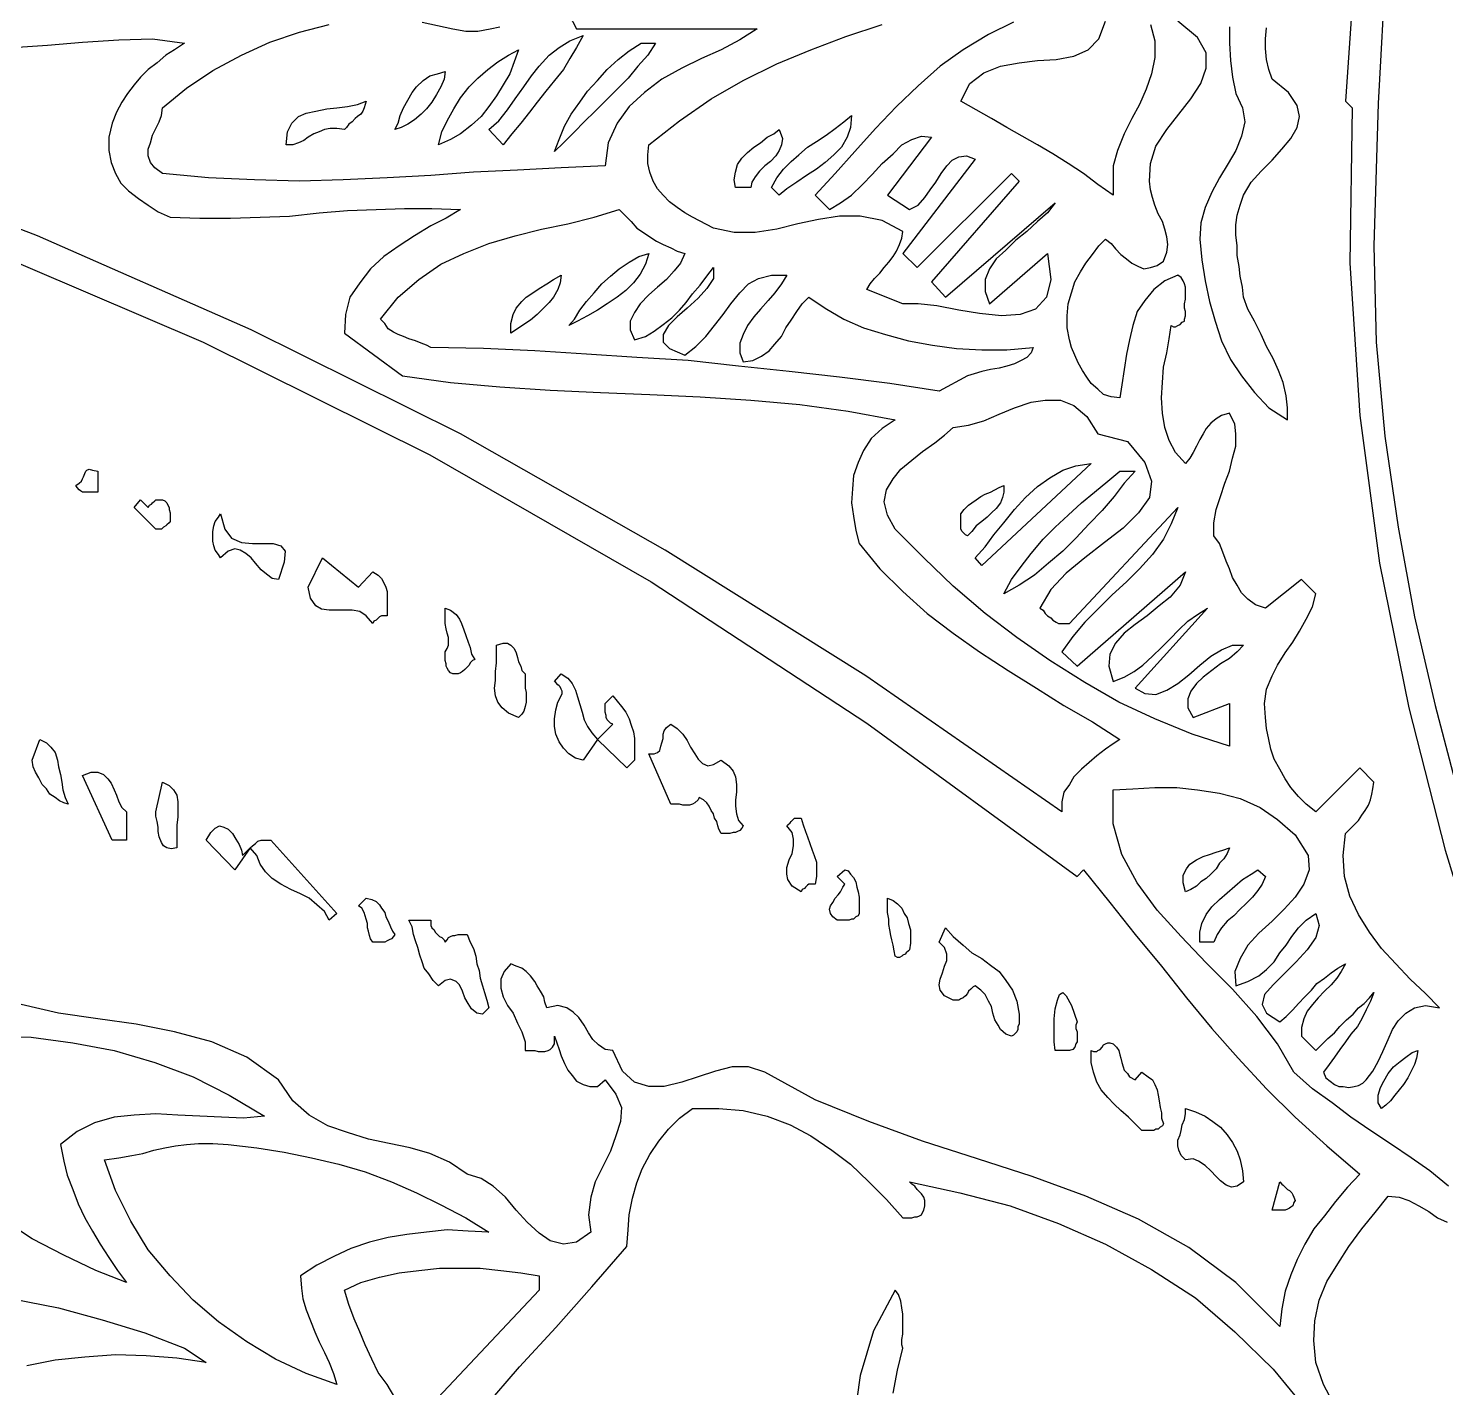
# Model space of a CAD drawing. Extents: x 0.03 to 7.4, y 0.03 to 6.86.
# Drawn here: x 3.883 to 5.178, y 3.725 to 4.966 of the extents above; entities that cross this region are included whole.
import ezdxf

# ---------------------------------------------------------------- set-up
doc = ezdxf.new("R2010")
doc.units = 0
doc.layers.add('1', color=7, linetype='Continuous')

msp = doc.modelspace()

# ---------------------------------------------------------------- linework, layer by layer
for points in [[(5.205, 5.519), (5.173, 5.401), (5.15, 5.278), (5.134, 5.153), (5.123, 5.026), (5.116, 4.898), (5.112, 4.768), (5.114, 4.68), (5.122, 4.594), (5.134, 4.511), (5.149, 4.429), (5.168, 4.348), (5.189, 4.268)], [(4.39, 4.96), (4.384, 4.949), (4.378, 4.939), (4.372, 4.929), (4.364, 4.919), (4.356, 4.909), (4.348, 4.899), (4.341, 4.89), (4.333, 4.88), (4.325, 4.87), (4.317, 4.86), (4.304, 4.874), (4.313, 4.882), (4.321, 4.892), (4.328, 4.902), (4.336, 4.913), (4.343, 4.923), (4.35, 4.932), (4.359, 4.942), (4.368, 4.949), (4.378, 4.955), (4.39, 4.96)], [(4.331, 4.947), (4.327, 4.936), (4.323, 4.925), (4.317, 4.915), (4.311, 4.905), (4.304, 4.895), (4.297, 4.886), (4.288, 4.878), (4.278, 4.87), (4.269, 4.865), (4.258, 4.86), (4.261, 4.872), (4.266, 4.882), (4.272, 4.893), (4.278, 4.903), (4.286, 4.913), (4.294, 4.921), (4.303, 4.929), (4.312, 4.936), (4.322, 4.942), (4.331, 4.947)], [(4.456, 4.953), (4.449, 4.942), (4.44, 4.932), (4.431, 4.921), (4.421, 4.911), (4.411, 4.901), (4.401, 4.891), (4.391, 4.881), (4.382, 4.872), (4.372, 4.862), (4.364, 4.854), (4.368, 4.865), (4.373, 4.877), (4.379, 4.888), (4.387, 4.899), (4.394, 4.909), (4.403, 4.919), (4.412, 4.929), (4.422, 4.938), (4.432, 4.946), (4.443, 4.953), (4.456, 4.953)], [(4.264, 4.927), (4.263, 4.92), (4.26, 4.913), (4.256, 4.906), (4.252, 4.899), (4.247, 4.893), (4.242, 4.888), (4.236, 4.883), (4.23, 4.879), (4.224, 4.876), (4.218, 4.874), (4.221, 4.88), (4.223, 4.887), (4.226, 4.894), (4.23, 4.901), (4.234, 4.908), (4.238, 4.913), (4.244, 4.919), (4.25, 4.923), (4.257, 4.925), (4.264, 4.927)], [(4.192, 4.9), (4.191, 4.897), (4.19, 4.894), (4.189, 4.891), (4.187, 4.888), (4.184, 4.886), (4.182, 4.884), (4.179, 4.881), (4.176, 4.879), (4.174, 4.876), (4.172, 4.874), (4.165, 4.875), (4.159, 4.875), (4.154, 4.874), (4.149, 4.872), (4.144, 4.87), (4.139, 4.867), (4.135, 4.864), (4.13, 4.862), (4.125, 4.86), (4.119, 4.86), (4.12, 4.872), (4.124, 4.88), (4.13, 4.886), (4.137, 4.889), (4.146, 4.891), (4.156, 4.893), (4.165, 4.894), (4.175, 4.895), (4.184, 4.897), (4.192, 4.9)], [(4.635, 4.887), (4.634, 4.876), (4.631, 4.867), (4.626, 4.858), (4.619, 4.851), (4.611, 4.844), (4.603, 4.838), (4.594, 4.832), (4.585, 4.826), (4.576, 4.82), (4.569, 4.814), (4.562, 4.821), (4.567, 4.83), (4.573, 4.838), (4.58, 4.845), (4.587, 4.851), (4.595, 4.858), (4.603, 4.863), (4.612, 4.869), (4.62, 4.875), (4.628, 4.881), (4.635, 4.887)], [(4.569, 4.874), (4.572, 4.866), (4.571, 4.86), (4.569, 4.855), (4.566, 4.85), (4.561, 4.845), (4.556, 4.841), (4.551, 4.836), (4.547, 4.831), (4.544, 4.826), (4.543, 4.821), (4.529, 4.821), (4.528, 4.828), (4.529, 4.835), (4.531, 4.842), (4.535, 4.848), (4.54, 4.853), (4.546, 4.858), (4.552, 4.862), (4.558, 4.867), (4.564, 4.87), (4.569, 4.874)], [(4.45, 4.761), (4.447, 4.751), (4.442, 4.742), (4.436, 4.734), (4.429, 4.727), (4.421, 4.721), (4.412, 4.715), (4.403, 4.709), (4.394, 4.704), (4.385, 4.699), (4.377, 4.695), (4.382, 4.701), (4.387, 4.709), (4.393, 4.717), (4.4, 4.725), (4.407, 4.733), (4.415, 4.74), (4.423, 4.747), (4.432, 4.753), (4.441, 4.758), (4.45, 4.761)], [(4.37, 4.741), (4.369, 4.734), (4.367, 4.728), (4.363, 4.721), (4.359, 4.716), (4.353, 4.71), (4.348, 4.705), (4.342, 4.7), (4.336, 4.696), (4.33, 4.692), (4.324, 4.688), (4.324, 4.697), (4.326, 4.705), (4.329, 4.711), (4.334, 4.717), (4.338, 4.721), (4.344, 4.725), (4.35, 4.729), (4.357, 4.733), (4.363, 4.737), (4.37, 4.741)], [(4.754, 4.476), (4.748, 4.483), (4.757, 4.493), (4.765, 4.504), (4.774, 4.515), (4.784, 4.527), (4.794, 4.538), (4.805, 4.548), (4.816, 4.556), (4.828, 4.563), (4.84, 4.567), (4.854, 4.569), (4.754, 4.476)], [(3.947, 4.543), (3.944, 4.543), (3.941, 4.543), (3.938, 4.543), (3.935, 4.543), (3.933, 4.543), (3.931, 4.544), (3.93, 4.545), (3.928, 4.547), (3.927, 4.549), (3.93, 4.551), (3.932, 4.553), (3.933, 4.555), (3.934, 4.557), (3.935, 4.56), (3.936, 4.562), (3.937, 4.563), (3.939, 4.564), (3.942, 4.563), (3.947, 4.562), (3.947, 4.543)], [(4.894, 4.562), (4.884, 4.551), (4.875, 4.539), (4.864, 4.526), (4.852, 4.514), (4.84, 4.501), (4.828, 4.489), (4.815, 4.478), (4.802, 4.467), (4.788, 4.458), (4.774, 4.45), (4.781, 4.463), (4.79, 4.475), (4.799, 4.487), (4.81, 4.5), (4.821, 4.511), (4.833, 4.522), (4.845, 4.533), (4.857, 4.543), (4.869, 4.553), (4.88, 4.562), (4.894, 4.562)], [(4.774, 4.549), (4.774, 4.543), (4.773, 4.538), (4.771, 4.533), (4.767, 4.528), (4.763, 4.524), (4.759, 4.52), (4.754, 4.516), (4.749, 4.512), (4.745, 4.507), (4.741, 4.503), (4.739, 4.504), (4.737, 4.506), (4.736, 4.507), (4.735, 4.509), (4.735, 4.512), (4.735, 4.514), (4.735, 4.517), (4.735, 4.52), (4.735, 4.523), (4.738, 4.527), (4.742, 4.531), (4.745, 4.533), (4.749, 4.536), (4.753, 4.539), (4.757, 4.541), (4.762, 4.543), (4.766, 4.545), (4.77, 4.547), (4.774, 4.549)], [(3.993, 4.529), (3.994, 4.531), (3.996, 4.532), (3.997, 4.533), (3.999, 4.535), (4, 4.536), (4.002, 4.536), (4.004, 4.536), (4.006, 4.536), (4.008, 4.535), (4.01, 4.533), (4.011, 4.531), (4.012, 4.529), (4.012, 4.527), (4.013, 4.524), (4.013, 4.522), (4.013, 4.519), (4.013, 4.516), (4.012, 4.515), (4.01, 4.513), (4.009, 4.512), (4.007, 4.511), (4.005, 4.509), (4.004, 4.509), (4.002, 4.509), (4, 4.509), (3.98, 4.529), (3.986, 4.536), (3.993, 4.529)], [(4.112, 4.463), (4.106, 4.464), (4.101, 4.468), (4.096, 4.472), (4.091, 4.478), (4.087, 4.483), (4.082, 4.487), (4.077, 4.49), (4.072, 4.491), (4.066, 4.489), (4.059, 4.483), (4.057, 4.486), (4.054, 4.49), (4.053, 4.494), (4.052, 4.498), (4.052, 4.503), (4.052, 4.507), (4.053, 4.512), (4.054, 4.516), (4.057, 4.52), (4.059, 4.523), (4.063, 4.509), (4.069, 4.501), (4.078, 4.497), (4.088, 4.496), (4.098, 4.496), (4.107, 4.496), (4.114, 4.494), (4.118, 4.489), (4.117, 4.479), (4.112, 4.463)], [(4.198, 4.47), (4.203, 4.467), (4.206, 4.464), (4.208, 4.46), (4.21, 4.456), (4.211, 4.452), (4.211, 4.448), (4.211, 4.444), (4.211, 4.439), (4.211, 4.435), (4.211, 4.43), (4.209, 4.43), (4.207, 4.43), (4.206, 4.43), (4.204, 4.429), (4.202, 4.427), (4.201, 4.426), (4.199, 4.425), (4.198, 4.423), (4.192, 4.43), (4.186, 4.434), (4.179, 4.435), (4.172, 4.435), (4.165, 4.435), (4.158, 4.435), (4.151, 4.436), (4.146, 4.439), (4.141, 4.446), (4.139, 4.456), (4.152, 4.483), (4.185, 4.456), (4.198, 4.47)], [(4.291, 4.39), (4.289, 4.389), (4.287, 4.387), (4.286, 4.385), (4.284, 4.383), (4.282, 4.381), (4.28, 4.379), (4.278, 4.378), (4.276, 4.377), (4.274, 4.377), (4.271, 4.377), (4.269, 4.378), (4.267, 4.38), (4.266, 4.382), (4.265, 4.384), (4.265, 4.386), (4.264, 4.389), (4.264, 4.391), (4.264, 4.394), (4.264, 4.397), (4.266, 4.4), (4.267, 4.403), (4.267, 4.406), (4.267, 4.41), (4.266, 4.414), (4.265, 4.418), (4.264, 4.423), (4.264, 4.427), (4.264, 4.432), (4.264, 4.437), (4.269, 4.435), (4.274, 4.431), (4.277, 4.427), (4.279, 4.423), (4.281, 4.417), (4.283, 4.412), (4.285, 4.406), (4.287, 4.401), (4.288, 4.395), (4.291, 4.39)], [(4.337, 4.377), (4.337, 4.373), (4.337, 4.369), (4.337, 4.364), (4.338, 4.36), (4.338, 4.355), (4.338, 4.351), (4.337, 4.347), (4.336, 4.343), (4.334, 4.34), (4.331, 4.337), (4.322, 4.341), (4.316, 4.346), (4.312, 4.351), (4.31, 4.357), (4.309, 4.364), (4.31, 4.371), (4.31, 4.379), (4.311, 4.387), (4.311, 4.395), (4.311, 4.403), (4.317, 4.405), (4.321, 4.405), (4.324, 4.403), (4.327, 4.4), (4.329, 4.396), (4.33, 4.392), (4.331, 4.388), (4.333, 4.384), (4.334, 4.38), (4.337, 4.377)], [(4.403, 4.317), (4.417, 4.331), (4.415, 4.332), (4.413, 4.334), (4.412, 4.335), (4.411, 4.337), (4.411, 4.339), (4.41, 4.342), (4.41, 4.345), (4.41, 4.348), (4.41, 4.35), (4.417, 4.357), (4.421, 4.352), (4.425, 4.347), (4.429, 4.342), (4.432, 4.336), (4.434, 4.33), (4.436, 4.324), (4.437, 4.318), (4.437, 4.312), (4.437, 4.305), (4.437, 4.298), (4.43, 4.291), (4.403, 4.317), (4.39, 4.298), (4.383, 4.3), (4.377, 4.304), (4.372, 4.309), (4.368, 4.315), (4.365, 4.322), (4.364, 4.329), (4.364, 4.336), (4.365, 4.344), (4.367, 4.351), (4.37, 4.357), (4.371, 4.359), (4.371, 4.361), (4.37, 4.363), (4.369, 4.365), (4.368, 4.366), (4.367, 4.367), (4.365, 4.369), (4.364, 4.37), (4.37, 4.377), (4.376, 4.373), (4.38, 4.368), (4.383, 4.362), (4.385, 4.356), (4.387, 4.349), (4.389, 4.342), (4.391, 4.335), (4.394, 4.329), (4.398, 4.323), (4.403, 4.317)], [(4.516, 4.298), (4.523, 4.293), (4.527, 4.288), (4.529, 4.283), (4.53, 4.276), (4.53, 4.269), (4.529, 4.262), (4.529, 4.256), (4.53, 4.249), (4.532, 4.243), (4.536, 4.238), (4.535, 4.236), (4.533, 4.234), (4.531, 4.233), (4.529, 4.232), (4.527, 4.232), (4.524, 4.231), (4.522, 4.231), (4.519, 4.231), (4.516, 4.231), (4.514, 4.235), (4.513, 4.238), (4.512, 4.242), (4.51, 4.245), (4.509, 4.249), (4.507, 4.252), (4.505, 4.256), (4.503, 4.259), (4.5, 4.262), (4.496, 4.264), (4.495, 4.262), (4.492, 4.259), (4.49, 4.258), (4.487, 4.257), (4.485, 4.257), (4.481, 4.257), (4.478, 4.258), (4.475, 4.258), (4.473, 4.258), (4.47, 4.258), (4.45, 4.304), (4.455, 4.304), (4.458, 4.305), (4.46, 4.307), (4.461, 4.311), (4.462, 4.314), (4.463, 4.318), (4.463, 4.322), (4.464, 4.325), (4.466, 4.328), (4.47, 4.331), (4.476, 4.327), (4.481, 4.322), (4.485, 4.316), (4.488, 4.31), (4.492, 4.304), (4.495, 4.299), (4.499, 4.295), (4.504, 4.293), (4.509, 4.294), (4.516, 4.298)], [(3.92, 4.258), (3.916, 4.259), (3.912, 4.261), (3.908, 4.264), (3.903, 4.267), (3.9, 4.272), (3.896, 4.276), (3.893, 4.282), (3.89, 4.287), (3.888, 4.292), (3.887, 4.298), (3.894, 4.317), (3.9, 4.314), (3.904, 4.31), (3.908, 4.305), (3.91, 4.298), (3.911, 4.292), (3.913, 4.285), (3.914, 4.278), (3.915, 4.271), (3.917, 4.264), (3.92, 4.258)], [(3.973, 4.251), (3.973, 4.225), (3.96, 4.225), (3.933, 4.284), (3.941, 4.287), (3.947, 4.287), (3.952, 4.285), (3.956, 4.281), (3.959, 4.277), (3.962, 4.271), (3.964, 4.266), (3.966, 4.26), (3.969, 4.255), (3.973, 4.251)], [(4.019, 4.218), (4.014, 4.217), (4.01, 4.218), (4.007, 4.22), (4.005, 4.223), (4.003, 4.228), (4.002, 4.233), (4.002, 4.237), (4.001, 4.242), (4, 4.247), (4, 4.251), (4.006, 4.278), (4.012, 4.275), (4.016, 4.271), (4.019, 4.266), (4.02, 4.26), (4.02, 4.253), (4.02, 4.246), (4.019, 4.239), (4.019, 4.231), (4.019, 4.224), (4.019, 4.218)], [(4.602, 4.185), (4.6, 4.185), (4.598, 4.185), (4.596, 4.185), (4.595, 4.184), (4.593, 4.182), (4.592, 4.181), (4.59, 4.18), (4.589, 4.178), (4.581, 4.183), (4.577, 4.189), (4.576, 4.194), (4.576, 4.2), (4.578, 4.207), (4.581, 4.213), (4.582, 4.22), (4.582, 4.226), (4.581, 4.232), (4.576, 4.238), (4.577, 4.239), (4.579, 4.241), (4.58, 4.242), (4.581, 4.243), (4.583, 4.245), (4.585, 4.245), (4.587, 4.245), (4.589, 4.245), (4.591, 4.239), (4.593, 4.233), (4.595, 4.228), (4.597, 4.222), (4.599, 4.216), (4.601, 4.211), (4.603, 4.205), (4.603, 4.199), (4.603, 4.192), (4.602, 4.185)], [(4.079, 4.211), (4.081, 4.213), (4.084, 4.216), (4.086, 4.218), (4.088, 4.22), (4.091, 4.222), (4.093, 4.224), (4.096, 4.225), (4.099, 4.225), (4.102, 4.225), (4.105, 4.225), (4.165, 4.158), (4.158, 4.152), (4.154, 4.16), (4.147, 4.166), (4.14, 4.172), (4.132, 4.176), (4.123, 4.18), (4.114, 4.185), (4.106, 4.19), (4.1, 4.196), (4.095, 4.203), (4.092, 4.211), (4.086, 4.218), (4.072, 4.198), (4.046, 4.225), (4.05, 4.232), (4.054, 4.236), (4.058, 4.238), (4.062, 4.237), (4.066, 4.235), (4.07, 4.231), (4.073, 4.226), (4.076, 4.221), (4.078, 4.216), (4.079, 4.211)], [(4.98, 4.218), (4.978, 4.213), (4.975, 4.208), (4.971, 4.204), (4.968, 4.199), (4.963, 4.194), (4.959, 4.19), (4.954, 4.187), (4.95, 4.183), (4.945, 4.18), (4.94, 4.178), (4.938, 4.186), (4.938, 4.193), (4.941, 4.199), (4.944, 4.203), (4.95, 4.207), (4.956, 4.21), (4.962, 4.212), (4.968, 4.214), (4.974, 4.216), (4.98, 4.218)], [(4.642, 4.158), (4.641, 4.156), (4.639, 4.155), (4.637, 4.153), (4.635, 4.153), (4.633, 4.152), (4.63, 4.152), (4.628, 4.152), (4.625, 4.152), (4.622, 4.152), (4.618, 4.155), (4.616, 4.158), (4.615, 4.162), (4.616, 4.165), (4.618, 4.168), (4.62, 4.172), (4.623, 4.175), (4.625, 4.178), (4.627, 4.182), (4.629, 4.185), (4.622, 4.192), (4.629, 4.198), (4.632, 4.197), (4.634, 4.194), (4.637, 4.191), (4.639, 4.187), (4.64, 4.182), (4.641, 4.178), (4.642, 4.173), (4.642, 4.168), (4.642, 4.163), (4.642, 4.158)], [(5.013, 4.192), (5.01, 4.185), (5.006, 4.179), (5.001, 4.173), (4.995, 4.167), (4.99, 4.162), (4.984, 4.156), (4.978, 4.151), (4.973, 4.145), (4.969, 4.139), (4.966, 4.132), (4.953, 4.132), (4.953, 4.141), (4.955, 4.149), (4.959, 4.157), (4.964, 4.164), (4.971, 4.171), (4.978, 4.177), (4.985, 4.183), (4.992, 4.189), (5, 4.194), (5.006, 4.198), (5.013, 4.192)], [(4.218, 4.139), (4.217, 4.137), (4.215, 4.135), (4.213, 4.134), (4.211, 4.133), (4.209, 4.132), (4.206, 4.132), (4.204, 4.132), (4.201, 4.132), (4.198, 4.132), (4.196, 4.135), (4.195, 4.138), (4.194, 4.142), (4.193, 4.145), (4.193, 4.149), (4.192, 4.153), (4.191, 4.156), (4.19, 4.159), (4.188, 4.163), (4.185, 4.165), (4.192, 4.172), (4.197, 4.171), (4.201, 4.169), (4.204, 4.166), (4.206, 4.163), (4.209, 4.159), (4.21, 4.155), (4.212, 4.151), (4.214, 4.146), (4.216, 4.142), (4.218, 4.139)], [(4.688, 4.125), (4.687, 4.124), (4.685, 4.122), (4.684, 4.121), (4.682, 4.12), (4.681, 4.119), (4.679, 4.118), (4.677, 4.118), (4.675, 4.119), (4.674, 4.124), (4.673, 4.129), (4.672, 4.134), (4.671, 4.138), (4.67, 4.143), (4.669, 4.148), (4.669, 4.153), (4.668, 4.159), (4.668, 4.165), (4.668, 4.172), (4.673, 4.17), (4.677, 4.167), (4.681, 4.163), (4.683, 4.158), (4.686, 4.154), (4.687, 4.149), (4.689, 4.143), (4.689, 4.137), (4.689, 4.131), (4.688, 4.125)], [(4.251, 4.152), (4.251, 4.149), (4.251, 4.147), (4.252, 4.145), (4.254, 4.143), (4.255, 4.141), (4.257, 4.139), (4.259, 4.137), (4.261, 4.136), (4.263, 4.134), (4.264, 4.132), (4.266, 4.134), (4.267, 4.136), (4.269, 4.137), (4.271, 4.138), (4.273, 4.138), (4.276, 4.139), (4.278, 4.139), (4.281, 4.139), (4.284, 4.139), (4.287, 4.132), (4.29, 4.126), (4.292, 4.119), (4.293, 4.112), (4.295, 4.106), (4.296, 4.099), (4.298, 4.092), (4.3, 4.086), (4.302, 4.079), (4.304, 4.072), (4.298, 4.066), (4.293, 4.067), (4.288, 4.071), (4.285, 4.076), (4.282, 4.081), (4.28, 4.087), (4.277, 4.093), (4.274, 4.096), (4.269, 4.098), (4.264, 4.097), (4.258, 4.092), (4.253, 4.097), (4.249, 4.103), (4.245, 4.108), (4.243, 4.114), (4.241, 4.12), (4.239, 4.127), (4.237, 4.133), (4.235, 4.139), (4.234, 4.146), (4.231, 4.152), (4.251, 4.152)], [(4.788, 4.066), (4.788, 4.063), (4.788, 4.06), (4.788, 4.057), (4.787, 4.055), (4.787, 4.052), (4.786, 4.05), (4.785, 4.049), (4.783, 4.047), (4.781, 4.046), (4.776, 4.048), (4.771, 4.052), (4.769, 4.056), (4.766, 4.061), (4.764, 4.067), (4.763, 4.073), (4.76, 4.078), (4.757, 4.084), (4.753, 4.088), (4.748, 4.092), (4.746, 4.091), (4.744, 4.089), (4.742, 4.087), (4.741, 4.085), (4.739, 4.083), (4.737, 4.081), (4.735, 4.08), (4.733, 4.079), (4.731, 4.079), (4.728, 4.079), (4.72, 4.083), (4.716, 4.088), (4.715, 4.093), (4.716, 4.098), (4.718, 4.104), (4.72, 4.11), (4.722, 4.115), (4.722, 4.121), (4.72, 4.127), (4.715, 4.132), (4.721, 4.145), (4.728, 4.137), (4.737, 4.129), (4.745, 4.122), (4.754, 4.117), (4.762, 4.111), (4.77, 4.105), (4.776, 4.097), (4.782, 4.088), (4.786, 4.078), (4.788, 4.066)], [(4.841, 4.059), (4.84, 4.056), (4.84, 4.053), (4.841, 4.05), (4.841, 4.048), (4.841, 4.044), (4.841, 4.041), (4.84, 4.039), (4.839, 4.036), (4.837, 4.034), (4.834, 4.033), (4.821, 4.033), (4.82, 4.041), (4.82, 4.052), (4.82, 4.062), (4.821, 4.071), (4.823, 4.079), (4.825, 4.084), (4.828, 4.086), (4.831, 4.083), (4.836, 4.074), (4.841, 4.059)], [(4.894, 4.006), (4.9, 4.013), (4.906, 4.009), (4.91, 4.006), (4.912, 4.002), (4.914, 3.997), (4.915, 3.992), (4.916, 3.987), (4.917, 3.981), (4.918, 3.976), (4.918, 3.971), (4.92, 3.966), (4.919, 3.964), (4.917, 3.963), (4.915, 3.961), (4.913, 3.961), (4.911, 3.96), (4.908, 3.96), (4.906, 3.96), (4.903, 3.96), (4.9, 3.96), (4.894, 3.966), (4.888, 3.972), (4.881, 3.978), (4.875, 3.984), (4.869, 3.99), (4.863, 3.997), (4.859, 4.004), (4.856, 4.013), (4.854, 4.022), (4.854, 4.033), (4.856, 4.032), (4.859, 4.032), (4.86, 4.033), (4.862, 4.034), (4.864, 4.036), (4.865, 4.038), (4.867, 4.039), (4.869, 4.04), (4.871, 4.04), (4.874, 4.039), (4.877, 4.036), (4.879, 4.033), (4.88, 4.029), (4.881, 4.026), (4.882, 4.022), (4.883, 4.018), (4.884, 4.015), (4.887, 4.012), (4.889, 4.009), (4.894, 4.006)], [(5.152, 4.033), (5.151, 4.026), (5.149, 4.02), (5.146, 4.014), (5.143, 4.008), (5.139, 4.002), (5.135, 3.997), (5.131, 3.992), (5.127, 3.987), (5.123, 3.983), (5.119, 3.98), (5.116, 3.985), (5.116, 3.992), (5.118, 3.999), (5.121, 4.005), (5.125, 4.012), (5.13, 4.018), (5.136, 4.023), (5.141, 4.027), (5.147, 4.031), (5.152, 4.033)], [(4.993, 3.913), (4.987, 3.909), (4.982, 3.908), (4.977, 3.91), (4.972, 3.914), (4.968, 3.918), (4.963, 3.923), (4.958, 3.928), (4.952, 3.932), (4.947, 3.934), (4.94, 3.933), (4.936, 3.937), (4.934, 3.942), (4.933, 3.946), (4.933, 3.951), (4.935, 3.956), (4.936, 3.96), (4.937, 3.965), (4.939, 3.97), (4.94, 3.975), (4.94, 3.98), (4.949, 3.977), (4.958, 3.973), (4.965, 3.968), (4.972, 3.963), (4.978, 3.956), (4.983, 3.949), (4.987, 3.941), (4.99, 3.933), (4.992, 3.923), (4.993, 3.913)], [(5.039, 3.894), (5.038, 3.891), (5.036, 3.89), (5.035, 3.889), (5.033, 3.888), (5.031, 3.887), (5.028, 3.887), (5.025, 3.887), (5.022, 3.887), (5.019, 3.887), (5.026, 3.913), (5.028, 3.911), (5.029, 3.91), (5.031, 3.908), (5.033, 3.906), (5.035, 3.905), (5.037, 3.903), (5.038, 3.901), (5.039, 3.899), (5.04, 3.896), (5.039, 3.894)]]:
    msp.add_lwpolyline(points)
at = {"layer": '1'}
for points in [[(5.193, 5.567), (5.163, 5.461), (5.138, 5.352), (5.12, 5.242), (5.105, 5.129), (5.094, 5.015), (5.086, 4.9), (5.092, 4.894), (5.09, 4.752), (5.099, 4.613), (5.117, 4.478), (5.144, 4.346), (5.177, 4.216), (5.216, 4.089)], [(2.564, 4.98), (2.589, 4.99), (2.614, 5), (2.639, 5.01), (2.664, 5.021), (2.688, 5.033), (2.927, 5.006), (3.161, 4.966), (3.389, 4.914), (3.612, 4.849), (3.83, 4.771), (4.043, 4.68), (4.25, 4.577), (4.452, 4.461), (4.649, 4.332), (4.841, 4.192)], [(4.37, 4.993), (4.384, 4.966), (4.549, 4.966)], [(4.549, 4.966), (4.533, 4.956), (4.516, 4.947), (4.498, 4.939), (4.48, 4.93), (4.462, 4.92), (4.446, 4.908), (4.432, 4.895), (4.421, 4.88), (4.413, 4.862), (4.41, 4.841), (4.37, 4.839), (4.33, 4.837), (4.29, 4.835), (4.251, 4.832), (4.211, 4.83), (4.171, 4.828), (4.131, 4.827), (4.09, 4.828), (4.048, 4.83), (4.006, 4.834), (3.999, 4.839), (3.995, 4.844), (3.993, 4.85), (3.993, 4.856), (3.995, 4.862), (3.997, 4.869), (4, 4.875), (4.003, 4.881), (4.005, 4.887), (4.006, 4.894), (4.028, 4.912), (4.052, 4.928), (4.078, 4.942), (4.104, 4.954), (4.131, 4.963), (4.158, 4.97)], [(4.243, 4.972), (4.271, 4.966), (4.283, 4.964), (4.294, 4.964), (4.305, 4.966), (4.314, 4.968)], [(4.783, 4.972), (4.76, 4.961), (4.737, 4.947), (4.716, 4.932), (4.696, 4.914), (4.676, 4.895), (4.657, 4.875), (4.638, 4.854), (4.62, 4.834), (4.602, 4.814), (4.615, 4.801), (4.625, 4.807), (4.635, 4.814), (4.645, 4.824), (4.654, 4.833), (4.663, 4.843), (4.673, 4.852), (4.681, 4.86), (4.69, 4.865), (4.699, 4.868), (4.708, 4.867), (4.668, 4.814), (4.688, 4.801), (4.696, 4.805), (4.702, 4.812), (4.707, 4.819), (4.712, 4.826), (4.717, 4.834), (4.722, 4.841), (4.727, 4.846), (4.733, 4.849), (4.74, 4.85), (4.748, 4.847), (4.682, 4.761), (4.695, 4.748), (4.781, 4.834), (4.788, 4.827), (4.708, 4.735), (4.721, 4.721), (4.821, 4.807), (4.814, 4.798), (4.805, 4.79), (4.795, 4.781), (4.785, 4.773), (4.776, 4.764), (4.767, 4.756), (4.761, 4.747), (4.757, 4.737), (4.757, 4.726), (4.761, 4.715), (4.814, 4.761), (4.817, 4.737), (4.813, 4.721), (4.803, 4.71), (4.789, 4.705), (4.772, 4.704), (4.752, 4.706), (4.733, 4.709), (4.713, 4.713), (4.696, 4.715), (4.682, 4.715), (4.649, 4.728), (4.652, 4.733), (4.656, 4.738), (4.661, 4.743), (4.665, 4.748), (4.669, 4.753), (4.673, 4.758), (4.676, 4.763), (4.679, 4.769), (4.681, 4.775), (4.682, 4.781), (4.663, 4.791), (4.643, 4.795), (4.624, 4.795), (4.605, 4.792), (4.586, 4.788), (4.567, 4.783), (4.547, 4.78), (4.528, 4.78), (4.509, 4.784), (4.49, 4.794), (4.483, 4.798), (4.476, 4.803), (4.469, 4.808), (4.463, 4.814), (4.458, 4.82), (4.454, 4.827), (4.451, 4.835), (4.449, 4.843), (4.449, 4.851), (4.45, 4.86), (4.478, 4.882), (4.507, 4.902), (4.536, 4.919), (4.567, 4.934), (4.598, 4.947), (4.63, 4.959), (4.663, 4.97)], [(4.908, 4.97), (4.912, 4.955), (4.912, 4.94), (4.909, 4.925), (4.904, 4.911), (4.898, 4.897), (4.891, 4.884), (4.884, 4.87), (4.878, 4.855), (4.874, 4.841), (4.874, 4.814), (4.86, 4.824), (4.847, 4.834), (4.833, 4.843), (4.819, 4.852), (4.805, 4.86), (4.791, 4.868), (4.777, 4.876), (4.763, 4.884), (4.749, 4.892), (4.735, 4.9), (4.743, 4.916), (4.756, 4.926), (4.771, 4.932), (4.788, 4.935), (4.805, 4.937), (4.822, 4.938), (4.838, 4.941), (4.851, 4.947), (4.861, 4.957), (4.867, 4.973)], [(5.18, 3.909), (5.163, 3.923), (5.146, 3.935), (5.128, 3.947), (5.11, 3.959), (5.091, 3.972), (5.074, 3.985), (5.056, 3.998), (5.039, 4.013), (5.024, 4.039), (5.005, 4.064), (4.983, 4.089), (4.959, 4.113), (4.936, 4.137), (4.914, 4.161), (4.896, 4.186), (4.882, 4.212), (4.874, 4.24), (4.874, 4.271), (4.892, 4.272), (4.912, 4.273), (4.932, 4.273), (4.951, 4.271), (4.971, 4.268), (4.99, 4.263), (5.008, 4.255), (5.024, 4.244), (5.04, 4.23), (5.052, 4.211), (5.053, 4.198), (5.048, 4.185), (5.04, 4.173), (5.03, 4.162), (5.019, 4.151), (5.007, 4.14), (4.997, 4.129), (4.99, 4.117), (4.985, 4.105), (4.986, 4.092), (4.997, 4.096), (5.007, 4.101), (5.014, 4.107), (5.021, 4.114), (5.026, 4.122), (5.032, 4.129), (5.037, 4.137), (5.043, 4.145), (5.05, 4.152), (5.059, 4.158), (5.062, 4.147), (5.059, 4.136), (5.051, 4.125), (5.041, 4.114), (5.03, 4.103), (5.02, 4.093), (5.012, 4.084), (5.01, 4.075), (5.014, 4.067), (5.026, 4.059), (5.032, 4.064), (5.038, 4.07), (5.043, 4.076), (5.049, 4.082), (5.055, 4.088), (5.06, 4.094), (5.067, 4.099), (5.073, 4.104), (5.079, 4.108), (5.086, 4.112), (5.082, 4.105), (5.078, 4.099), (5.073, 4.093), (5.067, 4.087), (5.061, 4.081), (5.056, 4.075), (5.051, 4.069), (5.048, 4.062), (5.046, 4.054), (5.046, 4.046), (5.059, 4.033), (5.064, 4.038), (5.07, 4.044), (5.076, 4.049), (5.081, 4.055), (5.087, 4.061), (5.093, 4.066), (5.098, 4.072), (5.103, 4.076), (5.108, 4.081), (5.112, 4.086), (5.109, 4.078), (5.105, 4.07), (5.101, 4.062), (5.097, 4.055), (5.091, 4.048), (5.086, 4.041), (5.081, 4.034), (5.076, 4.027), (5.071, 4.02), (5.066, 4.013), (5.068, 4.008), (5.072, 4.005), (5.076, 4.002), (5.08, 4), (5.084, 4), (5.089, 3.999), (5.094, 4), (5.098, 4.001), (5.102, 4.003), (5.105, 4.006), (5.111, 4.014), (5.116, 4.023), (5.12, 4.032), (5.125, 4.043), (5.129, 4.052), (5.134, 4.06), (5.141, 4.067), (5.149, 4.072), (5.159, 4.074), (5.172, 4.072), (5.159, 4.085), (5.145, 4.098), (5.132, 4.112), (5.119, 4.126), (5.108, 4.141), (5.098, 4.157), (5.09, 4.174), (5.085, 4.192), (5.084, 4.211), (5.086, 4.231), (5.09, 4.235), (5.094, 4.239), (5.098, 4.243), (5.101, 4.248), (5.104, 4.252), (5.107, 4.257), (5.109, 4.262), (5.11, 4.267), (5.111, 4.272), (5.112, 4.278), (5.099, 4.291), (5.059, 4.251), (5.05, 4.258), (5.043, 4.265), (5.036, 4.273), (5.031, 4.281), (5.026, 4.29), (5.021, 4.299), (5.018, 4.308), (5.016, 4.317), (5.014, 4.327), (5.013, 4.337), (5.012, 4.35), (5.014, 4.363), (5.019, 4.375), (5.024, 4.385), (5.031, 4.396), (5.038, 4.406), (5.044, 4.416), (5.05, 4.427), (5.056, 4.438), (5.059, 4.45), (5.046, 4.463), (5.013, 4.437), (5.004, 4.44), (4.997, 4.445), (4.991, 4.451), (4.987, 4.458), (4.983, 4.465), (4.98, 4.473), (4.977, 4.48), (4.974, 4.488), (4.971, 4.496), (4.966, 4.503), (4.966, 4.515), (4.968, 4.527), (4.972, 4.539), (4.976, 4.551), (4.98, 4.562), (4.983, 4.574), (4.986, 4.585), (4.986, 4.596), (4.985, 4.605), (4.98, 4.615), (4.973, 4.613), (4.968, 4.61), (4.963, 4.606), (4.959, 4.601), (4.956, 4.596), (4.953, 4.591), (4.95, 4.585), (4.947, 4.579), (4.944, 4.574), (4.94, 4.569), (4.931, 4.579), (4.925, 4.59), (4.921, 4.602), (4.919, 4.615), (4.918, 4.629), (4.919, 4.643), (4.92, 4.657), (4.923, 4.67), (4.925, 4.683), (4.927, 4.695), (4.929, 4.694), (4.931, 4.694), (4.933, 4.695), (4.935, 4.696), (4.937, 4.698), (4.939, 4.699), (4.939, 4.701), (4.94, 4.704), (4.94, 4.706), (4.94, 4.708), (4.939, 4.711), (4.939, 4.715), (4.94, 4.719), (4.94, 4.723), (4.94, 4.726), (4.94, 4.73), (4.939, 4.733), (4.938, 4.736), (4.936, 4.739), (4.933, 4.741), (4.921, 4.736), (4.911, 4.728), (4.903, 4.718), (4.896, 4.708), (4.892, 4.695), (4.889, 4.682), (4.886, 4.669), (4.884, 4.655), (4.882, 4.641), (4.88, 4.629), (4.872, 4.63), (4.865, 4.632), (4.86, 4.637), (4.854, 4.642), (4.85, 4.648), (4.846, 4.654), (4.842, 4.661), (4.839, 4.668), (4.836, 4.675), (4.834, 4.682), (4.832, 4.693), (4.832, 4.704), (4.833, 4.715), (4.836, 4.725), (4.839, 4.735), (4.844, 4.744), (4.849, 4.752), (4.855, 4.76), (4.861, 4.768), (4.867, 4.774), (4.872, 4.77), (4.876, 4.765), (4.881, 4.76), (4.886, 4.756), (4.891, 4.752), (4.897, 4.749), (4.902, 4.747), (4.908, 4.748), (4.914, 4.75), (4.92, 4.754), (4.923, 4.762), (4.924, 4.769), (4.923, 4.776), (4.921, 4.783), (4.919, 4.79), (4.915, 4.797), (4.912, 4.805), (4.91, 4.812), (4.908, 4.819), (4.907, 4.827), (4.908, 4.843), (4.913, 4.859), (4.923, 4.874), (4.934, 4.888), (4.945, 4.902), (4.954, 4.916), (4.959, 4.93), (4.959, 4.944), (4.951, 4.958), (4.933, 4.973)], [(3.869, 4.949), (3.901, 4.951), (3.933, 4.954), (3.966, 4.956), (3.997, 4.957), (4.026, 4.953), (4.017, 4.947), (4.009, 4.942), (4.001, 4.935), (3.993, 4.929), (3.986, 4.922), (3.98, 4.915), (3.974, 4.907), (3.969, 4.899), (3.964, 4.89), (3.96, 4.88), (3.957, 4.867), (3.957, 4.855), (3.959, 4.844), (3.963, 4.834), (3.968, 4.825), (3.975, 4.818), (3.984, 4.811), (3.993, 4.805), (4.002, 4.799), (4.013, 4.794), (4.04, 4.793), (4.068, 4.793), (4.095, 4.794), (4.122, 4.795), (4.149, 4.798), (4.175, 4.8), (4.201, 4.801), (4.227, 4.802), (4.252, 4.802), (4.278, 4.801), (4.265, 4.793), (4.251, 4.786), (4.236, 4.777), (4.222, 4.768), (4.208, 4.758), (4.196, 4.747), (4.186, 4.734), (4.177, 4.721), (4.173, 4.705), (4.172, 4.688), (4.225, 4.649), (4.269, 4.643), (4.314, 4.639), (4.36, 4.636), (4.406, 4.634), (4.451, 4.632), (4.497, 4.63), (4.543, 4.627), (4.588, 4.623), (4.632, 4.617), (4.675, 4.609), (4.663, 4.601), (4.653, 4.592), (4.646, 4.581), (4.641, 4.57), (4.637, 4.558), (4.636, 4.546), (4.635, 4.533), (4.637, 4.521), (4.639, 4.508), (4.642, 4.496), (4.661, 4.473), (4.682, 4.452), (4.704, 4.432), (4.728, 4.414), (4.752, 4.397), (4.778, 4.38), (4.804, 4.364), (4.829, 4.348), (4.855, 4.333), (4.88, 4.317), (4.874, 4.313), (4.867, 4.308), (4.859, 4.302), (4.852, 4.296), (4.845, 4.29), (4.838, 4.283), (4.834, 4.276), (4.829, 4.269), (4.827, 4.26), (4.827, 4.251), (4.648, 4.375), (4.465, 4.49), (4.278, 4.596), (4.087, 4.691), (3.892, 4.777), (3.693, 4.853)], [(4.98, 4.968), (4.98, 4.953), (4.981, 4.937), (4.983, 4.922), (4.986, 4.907), (4.992, 4.894), (4.994, 4.881), (4.991, 4.868), (4.986, 4.855), (4.979, 4.843), (4.971, 4.83), (4.964, 4.817), (4.958, 4.803), (4.954, 4.789), (4.953, 4.774), (4.955, 4.755), (4.958, 4.736), (4.962, 4.717), (4.967, 4.699), (4.973, 4.681), (4.981, 4.664), (4.991, 4.649), (5.003, 4.634), (5.016, 4.62), (5.033, 4.609), (5.033, 4.62), (5.032, 4.631), (5.029, 4.643), (5.025, 4.654), (5.02, 4.665), (5.014, 4.676), (5.009, 4.687), (5.003, 4.699), (4.997, 4.71), (4.993, 4.721), (4.992, 4.73), (4.99, 4.74), (4.989, 4.749), (4.987, 4.759), (4.987, 4.768), (4.986, 4.778), (4.986, 4.787), (4.987, 4.796), (4.99, 4.805), (4.993, 4.814), (5, 4.826), (5.009, 4.836), (5.019, 4.846), (5.028, 4.856), (5.036, 4.866), (5.042, 4.876), (5.044, 4.886), (5.042, 4.896), (5.034, 4.908), (5.019, 4.92), (5.016, 4.929), (5.014, 4.938), (5.013, 4.948), (5.013, 4.957), (5.014, 4.967)], [(4.483, 4.761), (4.479, 4.752), (4.473, 4.745), (4.466, 4.737), (4.458, 4.73), (4.45, 4.723), (4.442, 4.715), (4.437, 4.707), (4.433, 4.699), (4.433, 4.691), (4.437, 4.682), (4.447, 4.685), (4.455, 4.69), (4.463, 4.696), (4.471, 4.702), (4.478, 4.709), (4.484, 4.716), (4.49, 4.724), (4.497, 4.732), (4.503, 4.74), (4.509, 4.748), (4.509, 4.738), (4.503, 4.729), (4.495, 4.72), (4.485, 4.711), (4.476, 4.703), (4.468, 4.695), (4.463, 4.687), (4.463, 4.68), (4.469, 4.674), (4.483, 4.668), (4.493, 4.676), (4.502, 4.685), (4.51, 4.695), (4.518, 4.705), (4.525, 4.715), (4.533, 4.725), (4.541, 4.733), (4.55, 4.738), (4.562, 4.741), (4.576, 4.741), (4.571, 4.733), (4.565, 4.725), (4.559, 4.718), (4.552, 4.71), (4.546, 4.703), (4.54, 4.695), (4.536, 4.687), (4.533, 4.679), (4.533, 4.67), (4.536, 4.662), (4.545, 4.663), (4.553, 4.667), (4.56, 4.672), (4.565, 4.678), (4.571, 4.685), (4.575, 4.693), (4.58, 4.7), (4.585, 4.708), (4.59, 4.715), (4.596, 4.721), (4.611, 4.711), (4.628, 4.701), (4.646, 4.693), (4.666, 4.687), (4.687, 4.681), (4.709, 4.677), (4.731, 4.674), (4.754, 4.673), (4.777, 4.673), (4.801, 4.675), (4.799, 4.67), (4.795, 4.666), (4.79, 4.663), (4.784, 4.66), (4.777, 4.658), (4.77, 4.656), (4.762, 4.655), (4.754, 4.653), (4.747, 4.651), (4.741, 4.649), (4.715, 4.635), (4.67, 4.642), (4.624, 4.648), (4.578, 4.653), (4.532, 4.658), (4.486, 4.663), (4.439, 4.666), (4.393, 4.669), (4.346, 4.672), (4.299, 4.674), (4.251, 4.675), (4.247, 4.677), (4.242, 4.679), (4.237, 4.681), (4.231, 4.683), (4.226, 4.685), (4.221, 4.687), (4.217, 4.689), (4.212, 4.692), (4.209, 4.697), (4.205, 4.701), (4.221, 4.721), (4.24, 4.737), (4.26, 4.751), (4.281, 4.761), (4.304, 4.77), (4.328, 4.777), (4.352, 4.783), (4.376, 4.788), (4.4, 4.794), (4.423, 4.801), (4.429, 4.795), (4.434, 4.79), (4.439, 4.784), (4.445, 4.78), (4.451, 4.776), (4.457, 4.772), (4.463, 4.769), (4.47, 4.766), (4.476, 4.763), (4.483, 4.761)], [(4.887, 4.589), (4.903, 4.57), (4.909, 4.553), (4.907, 4.538), (4.897, 4.524), (4.883, 4.51), (4.866, 4.497), (4.848, 4.483), (4.831, 4.469), (4.817, 4.454), (4.807, 4.437), (4.81, 4.435), (4.812, 4.432), (4.814, 4.43), (4.817, 4.428), (4.819, 4.426), (4.822, 4.424), (4.824, 4.423), (4.827, 4.423), (4.83, 4.423), (4.834, 4.423), (4.933, 4.529), (4.927, 4.514), (4.92, 4.5), (4.91, 4.486), (4.898, 4.473), (4.886, 4.461), (4.873, 4.449), (4.86, 4.436), (4.848, 4.424), (4.837, 4.411), (4.827, 4.397), (4.841, 4.384), (4.94, 4.47), (4.935, 4.458), (4.926, 4.447), (4.916, 4.439), (4.905, 4.43), (4.894, 4.422), (4.884, 4.414), (4.876, 4.405), (4.871, 4.395), (4.87, 4.384), (4.874, 4.37), (4.884, 4.374), (4.893, 4.379), (4.901, 4.385), (4.91, 4.393), (4.918, 4.401), (4.926, 4.409), (4.934, 4.417), (4.942, 4.425), (4.951, 4.431), (4.96, 4.437), (4.894, 4.364), (4.903, 4.359), (4.913, 4.358), (4.923, 4.362), (4.933, 4.368), (4.943, 4.376), (4.953, 4.385), (4.963, 4.393), (4.973, 4.399), (4.983, 4.403), (4.993, 4.403), (4.987, 4.397), (4.98, 4.391), (4.972, 4.386), (4.964, 4.38), (4.956, 4.374), (4.95, 4.368), (4.945, 4.361), (4.942, 4.354), (4.942, 4.346), (4.947, 4.337), (4.98, 4.35), (4.98, 4.311), (4.946, 4.322), (4.912, 4.336), (4.879, 4.351), (4.848, 4.369), (4.816, 4.389), (4.786, 4.41), (4.757, 4.432), (4.728, 4.457), (4.701, 4.483), (4.675, 4.509), (4.668, 4.522), (4.665, 4.534), (4.667, 4.545), (4.673, 4.555), (4.68, 4.564), (4.69, 4.572), (4.7, 4.58), (4.711, 4.588), (4.72, 4.595), (4.728, 4.602), (4.742, 4.604), (4.756, 4.608), (4.77, 4.614), (4.784, 4.62), (4.799, 4.625), (4.812, 4.627), (4.826, 4.627), (4.838, 4.622), (4.85, 4.612), (4.86, 4.596), (4.887, 4.589)], [(4.841, 4.192), (4.847, 4.198), (4.871, 4.168), (4.894, 4.139), (4.918, 4.11), (4.941, 4.081), (4.964, 4.053), (4.988, 4.026), (5.014, 3.998), (5.04, 3.972), (5.069, 3.946), (5.099, 3.92), (5.088, 3.908), (5.077, 3.895), (5.067, 3.882), (5.057, 3.87), (5.049, 3.856), (5.042, 3.842), (5.036, 3.828), (5.031, 3.813), (5.028, 3.797), (5.026, 3.781), (4.986, 3.821), (4.943, 3.853), (4.897, 3.879), (4.849, 3.9), (4.8, 3.918), (4.75, 3.934), (4.7, 3.95), (4.651, 3.968), (4.602, 3.988), (4.556, 4.013), (4.541, 4.018), (4.526, 4.018), (4.511, 4.014), (4.495, 4.009), (4.48, 4.004), (4.464, 4), (4.45, 4), (4.437, 4.004), (4.426, 4.014), (4.417, 4.033), (4.41, 4.034), (4.404, 4.038), (4.399, 4.043), (4.395, 4.049), (4.391, 4.056), (4.386, 4.063), (4.381, 4.068), (4.375, 4.072), (4.367, 4.074), (4.357, 4.072), (4.355, 4.077), (4.354, 4.082), (4.351, 4.087), (4.348, 4.092), (4.346, 4.096), (4.342, 4.101), (4.338, 4.105), (4.334, 4.108), (4.329, 4.11), (4.324, 4.112), (4.318, 4.105), (4.315, 4.098), (4.315, 4.09), (4.317, 4.082), (4.321, 4.074), (4.326, 4.067), (4.33, 4.058), (4.334, 4.05), (4.337, 4.041), (4.337, 4.033), (4.34, 4.033), (4.343, 4.033), (4.346, 4.033), (4.349, 4.032), (4.352, 4.032), (4.355, 4.032), (4.358, 4.033), (4.36, 4.034), (4.362, 4.036), (4.364, 4.039), (4.364, 4.046), (4.366, 4.04), (4.368, 4.034), (4.37, 4.028), (4.373, 4.021), (4.376, 4.015), (4.38, 4.01), (4.384, 4.005), (4.39, 4.002), (4.396, 4), (4.403, 4), (4.41, 4.006), (4.42, 3.993), (4.425, 3.981), (4.424, 3.968), (4.42, 3.955), (4.415, 3.941), (4.408, 3.927), (4.401, 3.913), (4.397, 3.899), (4.395, 3.883), (4.397, 3.867), (4.384, 3.858), (4.372, 3.856), (4.36, 3.859), (4.35, 3.866), (4.339, 3.876), (4.329, 3.887), (4.319, 3.899), (4.308, 3.909), (4.297, 3.916), (4.284, 3.92), (4.268, 3.931), (4.25, 3.939), (4.232, 3.944), (4.213, 3.948), (4.194, 3.952), (4.175, 3.958), (4.157, 3.964), (4.14, 3.974), (4.125, 3.987), (4.112, 4.006), (4.083, 4.027), (4.051, 4.041), (4.017, 4.05), (3.982, 4.057), (3.947, 4.062), (3.911, 4.067), (3.877, 4.075)], [(3.848, 4.046), (3.886, 4.045), (3.924, 4.04), (3.962, 4.033), (3.999, 4.022), (4.034, 4.009), (4.067, 3.992), (4.099, 3.973)], [(4.099, 3.973), (4.08, 3.971), (4.06, 3.972), (4.04, 3.973), (4.02, 3.974), (4, 3.975), (3.98, 3.974), (3.962, 3.972), (3.944, 3.967), (3.928, 3.959), (3.913, 3.947), (3.916, 3.932), (3.919, 3.919), (3.924, 3.906), (3.929, 3.893), (3.935, 3.88), (3.942, 3.868), (3.949, 3.856), (3.957, 3.844), (3.965, 3.832), (3.973, 3.821), (3.945, 3.832), (3.916, 3.846), (3.887, 3.861), (3.86, 3.879)], [(4.3, 3.707), (4.332, 3.744), (4.365, 3.78), (4.398, 3.817), (4.43, 3.854), (4.431, 3.869), (4.432, 3.883), (4.435, 3.898), (4.439, 3.912), (4.444, 3.925), (4.451, 3.938), (4.459, 3.95), (4.468, 3.961), (4.478, 3.971), (4.49, 3.98), (4.514, 3.98), (4.536, 3.978), (4.558, 3.973), (4.579, 3.965), (4.598, 3.955), (4.617, 3.942), (4.634, 3.929), (4.651, 3.913), (4.667, 3.897), (4.682, 3.88), (4.685, 3.88), (4.687, 3.88), (4.69, 3.88), (4.693, 3.881), (4.695, 3.881), (4.697, 3.882), (4.699, 3.883), (4.7, 3.885), (4.701, 3.887), (4.702, 3.891), (4.702, 3.894), (4.702, 3.896), (4.701, 3.899), (4.699, 3.902), (4.697, 3.904), (4.695, 3.906), (4.693, 3.909), (4.69, 3.911), (4.688, 3.913), (4.734, 3.903), (4.78, 3.891), (4.824, 3.875), (4.867, 3.856), (4.909, 3.833), (4.949, 3.807), (4.985, 3.776), (5.02, 3.742), (5.051, 3.704)], [(4.066, 3.947), (4.092, 3.944), (4.117, 3.94), (4.142, 3.935), (4.167, 3.929), (4.191, 3.922), (4.215, 3.913), (4.238, 3.903), (4.26, 3.892), (4.283, 3.88), (4.304, 3.867), (4.285, 3.868), (4.266, 3.869), (4.247, 3.867), (4.229, 3.865), (4.212, 3.862), (4.195, 3.858), (4.178, 3.852), (4.163, 3.845), (4.147, 3.837), (4.132, 3.827), (4.133, 3.816), (4.134, 3.806), (4.137, 3.796), (4.141, 3.786), (4.145, 3.776), (4.149, 3.767), (4.154, 3.757), (4.158, 3.748), (4.162, 3.738), (4.165, 3.728), (4.137, 3.738), (4.109, 3.751), (4.083, 3.767), (4.057, 3.785), (4.034, 3.805), (4.013, 3.827), (3.993, 3.851), (3.977, 3.877), (3.963, 3.905), (3.953, 3.933), (3.966, 3.935), (3.978, 3.937), (3.988, 3.939), (3.998, 3.942), (4.008, 3.944), (4.018, 3.946), (4.028, 3.947), (4.039, 3.948), (4.052, 3.948), (4.066, 3.947)], [(5.074, 3.713), (5.066, 3.728), (5.059, 3.748), (5.057, 3.768), (5.058, 3.786), (5.062, 3.805), (5.069, 3.822), (5.079, 3.838), (5.089, 3.854), (5.101, 3.87), (5.113, 3.885), (5.125, 3.9), (5.135, 3.899), (5.144, 3.896), (5.153, 3.891), (5.162, 3.886), (5.17, 3.88), (5.179, 3.876)], [(4.35, 3.814), (4.238, 3.695), (4.228, 3.705), (4.218, 3.716), (4.211, 3.728), (4.203, 3.739), (4.197, 3.751), (4.191, 3.764), (4.186, 3.776), (4.181, 3.788), (4.176, 3.801), (4.172, 3.814), (4.187, 3.821), (4.204, 3.826), (4.222, 3.83), (4.24, 3.832), (4.259, 3.834), (4.278, 3.834), (4.296, 3.834), (4.315, 3.832), (4.333, 3.83), (4.35, 3.827), (4.35, 3.814)], [(3.869, 3.806), (3.911, 3.798), (3.951, 3.787), (3.99, 3.775), (4.026, 3.761), (4.046, 3.748)], [(4.673, 3.72), (4.677, 3.741), (4.682, 3.761), (4.681, 3.764), (4.681, 3.769), (4.682, 3.774), (4.682, 3.78), (4.682, 3.786), (4.682, 3.792), (4.681, 3.798), (4.68, 3.804), (4.678, 3.81), (4.675, 3.814), (4.655, 3.777), (4.643, 3.736), (4.637, 3.693)], [(4.046, 3.748), (4.019, 3.752), (3.991, 3.754), (3.963, 3.755), (3.935, 3.753), (3.908, 3.75), (3.882, 3.745)]]:
    msp.add_lwpolyline(points, dxfattribs=at)

doc.saveas('drawing.dxf')
